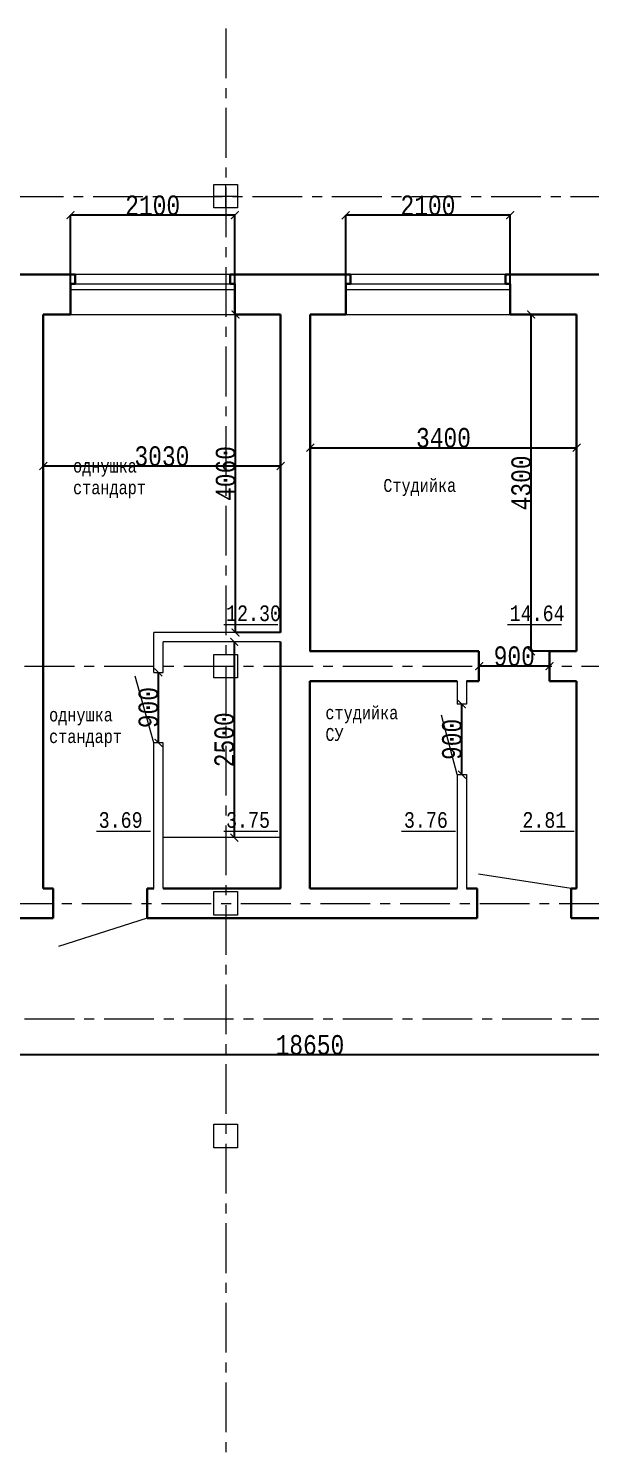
# Model space of a CAD drawing. Header units: millimetres. Extents: x -689206 to 4969298, y -1019800 to 703299.
# Drawn here: x 351458 to 358637, y 565053 to 583175 of the extents above; entities that cross this region are included whole.
import ezdxf

# ---------------------------------------------------------------- set-up
doc = ezdxf.new("R2010")
doc.units = ezdxf.units.MM
doc.linetypes.add('осеваяX2', pattern=[101.6, 63.5, -12.7, 12.7, -12.7])
for name, color, linetype, lineweight in [('несущие', 7, 'Continuous', 30), ('ОКНА', 250, 'Continuous', 20), ('РАЗМЕРЫ', 7, 'Continuous', 9), ('стены', 7, 'Continuous', 20)]:
    doc.layers.add(name, color=color, linetype=linetype, lineweight=lineweight)
doc.styles.add('Аннотативный', font='isocteur.ttf', dxfattribs={"width": 0.7, "height": 250})
doc.dimstyles.new('Аннотативный', dxfattribs={"dimscale": 0, "dimtxt": 250, "dimasz": 100, "dimexe": 1.25, "dimexo": 0.625, "dimtad": 1, "dimdec": 0, "dimtxsty": 'Аннотативный', "dimblk": 'ARCHTICK', "dimcen": 2.5, "dimadec": 0, "dimazin": 0, "dimtfac": 1, "dimtdec": 0, "dimtmove": 0, "dimatfit": 3, "dimfxl": 1, "dimarcsym": 0})

# ---------------------------------------------------------------- blocks, each defined once
blk = doc.blocks.new('_ArchTick')
at = {"color": 0, "linetype": 'ByBlock', "const_width": 0.15}
blk.add_lwpolyline([(-0.5, -0.5), (0.5, 0.5)], dxfattribs=at)
blk = doc.blocks.new('*D357')
at = {"layer": 'Defpoints', "color": 0, "lineweight": 20, "transparency": 16777216}
for p in [(351648, 577587), (354678, 577587), (354678, 577587)]:
    blk.add_point(p, dxfattribs=at)
at = {"layer": 'стены', "color": 0, "lineweight": -2, "transparency": 16777216}
for p, q in [((351648, 577587), (351648, 577588)), ((351648, 577587), (354678, 577587)), ((354678, 577587), (354678, 577588))]:
    blk.add_line(p, q, dxfattribs=at)
at = {"layer": 'стены', "color": 0, "lineweight": -2, "transparency": 16777216, "xscale": 100, "yscale": 100, "zscale": 100, "rotation": 180}
blk.add_blockref('_ArchTick', (351648, 577587), dxfattribs=at)
at = {"layer": 'стены', "color": 0, "lineweight": -2, "transparency": 16777216, "xscale": 100, "yscale": 100, "zscale": 100}
blk.add_blockref('_ArchTick', (354678, 577587), dxfattribs=at)
at = {"layer": 'стены', "color": 0, "transparency": 16777216, "insert": (353163, 577712), "char_height": 250, "attachment_point": 5, "style": 'Аннотативный'}
blk.add_mtext('3030', dxfattribs=at)
blk = doc.blocks.new('*D358')
at = {"layer": 'Defpoints', "color": 0, "lineweight": 20, "transparency": 16777216}
for p in [(354104, 579521), (354678, 579521), (354678, 575461)]:
    blk.add_point(p, dxfattribs=at)
at = {"layer": 'стены', "color": 0, "lineweight": -2, "transparency": 16777216}
for p, q in [((354677, 579521), (354103, 579521)), ((354104, 575461), (354104, 579521)), ((354677, 575461), (354103, 575461))]:
    blk.add_line(p, q, dxfattribs=at)
at = {"layer": 'стены', "color": 0, "lineweight": -2, "transparency": 16777216, "xscale": 100, "yscale": 100, "zscale": 100}
for p, rotation in [((354104, 579521), 90), ((354104, 575461), 270)]:
    blk.add_blockref('_ArchTick', p, dxfattribs=dict(at, rotation=rotation))
at = {"layer": 'стены', "color": 0, "transparency": 16777216, "insert": (353978, 577491), "char_height": 250, "attachment_point": 5, "rotation": 90, "style": 'Аннотативный'}
blk.add_mtext('4060', dxfattribs=at)
blk = doc.blocks.new('*D359')
at = {"layer": 'Defpoints', "color": 0, "lineweight": 20, "transparency": 16777216}
for p in [(354086, 575341), (354086, 572841), (354086, 572841)]:
    blk.add_point(p, dxfattribs=at)
at = {"layer": 'стены', "color": 0, "lineweight": -2, "transparency": 16777216}
for p, q in [((354086, 575341), (354086, 572841)), ((354087, 575341), (354087, 575341)), ((354087, 572841), (354087, 572841))]:
    blk.add_line(p, q, dxfattribs=at)
at = {"layer": 'стены', "color": 0, "lineweight": -2, "transparency": 16777216, "xscale": 100, "yscale": 100, "zscale": 100}
for p, rotation in [((354086, 575341), 90), ((354086, 572841), 270)]:
    blk.add_blockref('_ArchTick', p, dxfattribs=dict(at, rotation=rotation))
at = {"layer": 'стены', "color": 0, "transparency": 16777216, "insert": (353960, 574091), "char_height": 250, "attachment_point": 5, "rotation": 90, "style": 'Аннотативный'}
blk.add_mtext('2500', dxfattribs=at)
blk = doc.blocks.new('*D364')
at = {"layer": 'Defpoints', "color": 0, "lineweight": 20, "transparency": 16777216}
for p in [(355058, 577821), (358458, 577821), (358458, 577821)]:
    blk.add_point(p, dxfattribs=at)
at = {"layer": 'стены', "color": 0, "lineweight": -2, "transparency": 16777216}
for p, q in [((355058, 577821), (358458, 577821)), ((355058, 577820), (355058, 577819)), ((358458, 577821), (358458, 577822))]:
    blk.add_line(p, q, dxfattribs=at)
at = {"layer": 'стены', "color": 0, "lineweight": -2, "transparency": 16777216, "xscale": 100, "yscale": 100, "zscale": 100, "rotation": 180}
blk.add_blockref('_ArchTick', (355058, 577821), dxfattribs=at)
at = {"layer": 'стены', "color": 0, "lineweight": -2, "transparency": 16777216, "xscale": 100, "yscale": 100, "zscale": 100}
blk.add_blockref('_ArchTick', (358458, 577821), dxfattribs=at)
at = {"layer": 'стены', "color": 0, "transparency": 16777216, "insert": (356758, 577946), "char_height": 250, "attachment_point": 5, "style": 'Аннотативный'}
blk.add_mtext('3400', dxfattribs=at)
blk = doc.blocks.new('*D356')
at = {"layer": 'Defpoints', "color": 0, "lineweight": 20, "transparency": 16777216}
for p in [(357877, 579521), (358458, 579521), (358458, 575221)]:
    blk.add_point(p, dxfattribs=at)
at = {"layer": 'стены', "color": 0, "lineweight": -2, "transparency": 16777216}
for p, q in [((358457, 579521), (357876, 579521)), ((357877, 575221), (357877, 579521)), ((358457, 575221), (357876, 575221))]:
    blk.add_line(p, q, dxfattribs=at)
at = {"layer": 'стены', "color": 0, "lineweight": -2, "transparency": 16777216, "xscale": 100, "yscale": 100, "zscale": 100}
for p, rotation in [((357877, 579521), 90), ((357877, 575221), 270)]:
    blk.add_blockref('_ArchTick', p, dxfattribs=dict(at, rotation=rotation))
at = {"layer": 'стены', "color": 0, "transparency": 16777216, "insert": (357752, 577371), "char_height": 250, "attachment_point": 5, "rotation": 90, "style": 'Аннотативный'}
blk.add_mtext('4300', dxfattribs=at)
blk = doc.blocks.new('*D401')
at = {"layer": 'Defpoints', "color": 0, "lineweight": 20, "transparency": 16777216}
for p in [(357212, 575031), (357212, 575031), (358112, 575031)]:
    blk.add_point(p, dxfattribs=at)
at = {"layer": 'стены', "color": 0, "lineweight": -2, "transparency": 16777216}
for p, q in [((357212, 575032), (357212, 575033)), ((358112, 575031), (357212, 575031)), ((358112, 575032), (358112, 575033))]:
    blk.add_line(p, q, dxfattribs=at)
at = {"layer": 'стены', "color": 0, "lineweight": -2, "transparency": 16777216, "xscale": 100, "yscale": 100, "zscale": 100, "rotation": 180}
blk.add_blockref('_ArchTick', (357212, 575031), dxfattribs=at)
at = {"layer": 'стены', "color": 0, "lineweight": -2, "transparency": 16777216, "xscale": 100, "yscale": 100, "zscale": 100}
blk.add_blockref('_ArchTick', (358112, 575031), dxfattribs=at)
at = {"layer": 'стены', "color": 0, "transparency": 16777216, "insert": (357662, 575157), "char_height": 250, "attachment_point": 5, "style": 'Аннотативный'}
blk.add_mtext('900', dxfattribs=at)
blk = doc.blocks.new('*D402')
at = {"layer": 'Defpoints', "color": 0, "lineweight": 20, "transparency": 16777216}
for p in [(356993, 574546), (356993, 574546), (356993, 573646)]:
    blk.add_point(p, dxfattribs=at)
at = {"layer": 'стены', "color": 0, "lineweight": -2, "transparency": 16777216}
for p, q in [((356993, 573646), (356993, 574546)), ((356994, 574546), (356994, 574546)), ((356994, 573646), (356994, 573646))]:
    blk.add_line(p, q, dxfattribs=at)
at = {"layer": 'стены', "color": 0, "lineweight": -2, "transparency": 16777216, "xscale": 100, "yscale": 100, "zscale": 100}
for p, rotation in [((356993, 574546), 90), ((356993, 573646), 270)]:
    blk.add_blockref('_ArchTick', p, dxfattribs=dict(at, rotation=rotation))
at = {"layer": 'стены', "color": 0, "transparency": 16777216, "insert": (356867, 574096), "char_height": 250, "attachment_point": 5, "rotation": 90, "style": 'Аннотативный'}
blk.add_mtext('900', dxfattribs=at)
blk = doc.blocks.new('*D403')
at = {"layer": 'Defpoints', "color": 0, "lineweight": 20, "transparency": 16777216}
for p in [(353118, 574952), (353118, 574952), (353118, 574052)]:
    blk.add_point(p, dxfattribs=at)
at = {"layer": 'стены', "color": 0, "lineweight": -2, "transparency": 16777216}
for p, q in [((353118, 574052), (353118, 574952)), ((353119, 574952), (353119, 574952)), ((353119, 574052), (353119, 574052))]:
    blk.add_line(p, q, dxfattribs=at)
at = {"layer": 'стены', "color": 0, "lineweight": -2, "transparency": 16777216, "xscale": 100, "yscale": 100, "zscale": 100}
for p, rotation in [((353118, 574952), 90), ((353118, 574052), 270)]:
    blk.add_blockref('_ArchTick', p, dxfattribs=dict(at, rotation=rotation))
at = {"layer": 'стены', "color": 0, "transparency": 16777216, "insert": (352992, 574502), "char_height": 250, "attachment_point": 5, "rotation": 90, "style": 'Аннотативный'}
blk.add_mtext('900', dxfattribs=at)
blk = doc.blocks.new('*D472')
at = {"layer": 'Defpoints', "color": 0, "linetype": 'ByBlock', "lineweight": 20, "transparency": 16777216}
for p in [(351995, 580789), (351995, 579521), (354095, 579521)]:
    blk.add_point(p, dxfattribs=at)
at = {"layer": 'РАЗМЕРЫ', "color": 0, "linetype": 'ByBlock', "lineweight": -2, "transparency": 16777216}
for p, q in [((351995, 579522), (351995, 580790)), ((354095, 580789), (351995, 580789)), ((354095, 579522), (354095, 580790))]:
    blk.add_line(p, q, dxfattribs=at)
at = {"layer": 'РАЗМЕРЫ', "color": 0, "linetype": 'ByBlock', "lineweight": -2, "transparency": 16777216, "xscale": 100, "yscale": 100, "zscale": 100, "rotation": 180}
blk.add_blockref('_ArchTick', (351995, 580789), dxfattribs=at)
at = {"layer": 'РАЗМЕРЫ', "color": 0, "linetype": 'ByBlock', "lineweight": -2, "transparency": 16777216, "xscale": 100, "yscale": 100, "zscale": 100}
blk.add_blockref('_ArchTick', (354095, 580789), dxfattribs=at)
at = {"layer": 'РАЗМЕРЫ', "color": 0, "linetype": 'ByBlock', "lineweight": 13, "transparency": 16777216, "insert": (353045, 580914), "char_height": 250, "attachment_point": 5, "style": 'Аннотативный'}
blk.add_mtext('2100', dxfattribs=at)
blk = doc.blocks.new('*D475')
at = {"layer": 'Defpoints', "color": 0, "linetype": 'ByBlock', "lineweight": 20, "transparency": 16777216}
for p in [(355510, 580789), (355510, 579521), (357610, 579521)]:
    blk.add_point(p, dxfattribs=at)
at = {"layer": 'РАЗМЕРЫ', "color": 0, "linetype": 'ByBlock', "lineweight": -2, "transparency": 16777216}
for p, q in [((355510, 579522), (355510, 580790)), ((357610, 580789), (355510, 580789)), ((357610, 579522), (357610, 580790))]:
    blk.add_line(p, q, dxfattribs=at)
at = {"layer": 'РАЗМЕРЫ', "color": 0, "linetype": 'ByBlock', "lineweight": -2, "transparency": 16777216, "xscale": 100, "yscale": 100, "zscale": 100, "rotation": 180}
blk.add_blockref('_ArchTick', (355510, 580789), dxfattribs=at)
at = {"layer": 'РАЗМЕРЫ', "color": 0, "linetype": 'ByBlock', "lineweight": -2, "transparency": 16777216, "xscale": 100, "yscale": 100, "zscale": 100}
blk.add_blockref('_ArchTick', (357610, 580789), dxfattribs=at)
at = {"layer": 'РАЗМЕРЫ', "color": 0, "linetype": 'ByBlock', "lineweight": 13, "transparency": 16777216, "insert": (356560, 580914), "char_height": 250, "attachment_point": 5, "style": 'Аннотативный'}
blk.add_mtext('2100', dxfattribs=at)
blk = doc.blocks.new('*D479')
at = {"layer": 'Defpoints', "color": 0, "linetype": 'ByBlock', "lineweight": 20, "transparency": 16777216}
for p in [(345728, 570070), (345728, 570069), (364378, 570070)]:
    blk.add_point(p, dxfattribs=at)
at = {"layer": 'РАЗМЕРЫ', "color": 0, "linetype": 'ByBlock', "lineweight": -2, "transparency": 16777216}
for p, q in [((345728, 570069), (345728, 570068)), ((364378, 570069), (345728, 570069)), ((364378, 570069), (364378, 570068))]:
    blk.add_line(p, q, dxfattribs=at)
at = {"layer": 'РАЗМЕРЫ', "color": 0, "linetype": 'ByBlock', "lineweight": -2, "transparency": 16777216, "xscale": 100, "yscale": 100, "zscale": 100, "rotation": 180}
blk.add_blockref('_ArchTick', (345728, 570069), dxfattribs=at)
at = {"layer": 'РАЗМЕРЫ', "color": 0, "linetype": 'ByBlock', "lineweight": -2, "transparency": 16777216, "xscale": 100, "yscale": 100, "zscale": 100}
blk.add_blockref('_ArchTick', (364378, 570069), dxfattribs=at)
at = {"layer": 'РАЗМЕРЫ', "color": 0, "linetype": 'ByBlock', "lineweight": 25, "transparency": 16777216, "insert": (355053, 570194), "char_height": 250, "attachment_point": 5, "style": 'Аннотативный'}
blk.add_mtext('18650', dxfattribs=at)

msp = doc.modelspace()

# ---------------------------------------------------------------- linework, layer by layer
at = {"layer": 'несущие', "color": 0}
for p, q in [((358458.1, 572841.4), (358458.1, 572191.9)), ((351648.1, 572191.9), (351776.5, 572191.9)), ((351776.5, 572191.9), (351776.5, 571811.9)), ((352976.5, 572191.9), (353058.1, 572191.9)), ((353178.1, 572191.9), (354678.1, 572191.9)), ((355053.1, 572191.9), (356933.1, 572191.9)), ((357053.1, 572191.9), (357187.9, 572191.9)), ((357187.9, 572191.9), (357187.9, 571811.9)), ((358387.9, 572191.9), (358458.1, 572191.9)), ((358387.9, 572191.9), (358387.9, 571811.9))]:
    msp.add_line(p, q, dxfattribs=at)
at = {"layer": 'ОКНА'}
for p, q in [((352054.6, 579911.4), (354034.6, 579911.4)), ((355569.9, 579911.4), (357549.9, 579911.4)), ((351994.6, 579841.4), (354094.6, 579841.4)), ((355509.9, 579841.4), (357609.9, 579841.4))]:
    msp.add_line(p, q, dxfattribs=at)
at = {"layer": 'РАЗМЕРЫ', "lineweight": 30}
for p, q in [((351994.6, 579911.4), (352054.6, 579911.4)), ((352054.6, 579911.4), (352054.6, 580031.4)), ((352054.6, 580031.4), (352054.6, 579911.4)), ((354034.6, 579911.4), (354034.6, 580031.4)), ((354094.6, 579911.4), (354034.6, 579911.4)), ((355509.9, 579911.4), (355569.9, 579911.4)), ((355569.9, 579911.4), (355569.9, 580031.4)), ((355569.9, 580031.4), (355569.9, 579911.4)), ((357549.9, 579911.4), (357549.9, 580031.4)), ((357609.9, 579911.4), (357549.9, 579911.4))]:
    msp.add_line(p, q, dxfattribs=at)
at = {"layer": 'РАЗМЕРЫ'}
for p, q in [((354034.6, 580031.4), (352054.6, 580031.4)), ((357549.9, 580031.4), (355569.9, 580031.4)), ((351994.6, 579521.4), (354103.9, 579521.4)), ((355509.9, 579521.4), (357609.9, 579521.4))]:
    msp.add_line(p, q, dxfattribs=at)
at = {"layer": 'РАЗМЕРЫ', "color": 114, "true_color": 0x139b48}
for p, q in [((353952.8, 575563.5), (354642.1, 575563.5)), ((357574.6, 575563.5), (358263.8, 575563.5)), ((352326.4, 572924.3), (353015.6, 572924.3)), ((353952.8, 572924.3), (354642.1, 572924.3)), ((356224, 572924.3), (356913.2, 572924.3)), ((357736.5, 572924.3), (358425.8, 572924.3))]:
    msp.add_line(p, q, dxfattribs=at)
at = {"layer": 'РАЗМЕРЫ', "linetype": 'ByBlock', "lineweight": 20}
msp.add_line((358387.9, 572191.9), (357205.8, 572373.9), dxfattribs=at)
at = {"layer": 'стены', "color": 1, "linetype": 'осеваяX2', "lineweight": 15, "ltscale": 10}
for p, q in [((353978, 583174.8), (353978, 575181.4)), ((347206.1, 581029.3), (396128, 581029.3)), ((323978, 575029.3), (396128, 575029.3)), ((353978, 575029.3), (353978, 539027.3)), ((323692.4, 572001.9), (395842.4, 572001.9)), ((323978, 570529.3), (396128, 570529.3))]:
    msp.add_line(p, q, dxfattribs=at)
at = {"layer": 'стены'}
for p, q in [((353978, 580881.4), (353978, 581181.4)), ((353828, 581031.4), (354128, 581031.4)), ((353058.1, 574951.5), (353058.1, 575461.4)), ((354678.1, 575461.4), (353058.1, 575461.4)), ((353058.1, 574951.5), (353058.1, 575338.6)), ((353178.1, 574951.5), (353178.1, 575341.4)), ((354678.1, 575341.4), (353178.1, 575341.4)), ((354678.1, 575029.3), (354678.1, 575021.4)), ((353058.1, 574051.5), (352821.9, 574901.4)), ((353058.1, 574951.5), (353178.1, 574951.5)), ((355053.1, 574841.4), (356933.1, 574841.4)), ((356933.1, 574841.4), (356933.1, 574546.1)), ((357053.1, 574841.4), (357053.1, 574546.1)), ((357053.1, 574546.1), (356933.1, 574546.1)), ((356933.1, 573646.1), (356733.6, 574404.6)), ((353058.1, 572191.9), (353058.1, 574051.5)), ((353178.1, 574051.5), (353058.1, 574051.5)), ((353178.1, 572191.9), (353178.1, 574051.5)), ((356933.1, 573646.1), (356933.1, 572191.9)), ((356933.1, 573646.1), (357053.1, 573646.1)), ((357053.1, 573646.1), (357053.1, 572191.9)), ((354678.1, 572841.4), (353178.1, 572841.4)), ((352976.5, 571811.9), (351841.1, 571451.8))]:
    msp.add_line(p, q, dxfattribs=at)
at = {"layer": 'стены', "lineweight": 30}
for p, q in [((351138.1, 580031.4), (352054.6, 580031.4)), ((351994.6, 579521.4), (351994.6, 579911.4)), ((354034.6, 580031.4), (355569.9, 580031.4)), ((354094.6, 579911.4), (354094.6, 579521.4)), ((355509.9, 579521.4), (355509.9, 579911.4)), ((357549.9, 580031.4), (358608.1, 580031.4)), ((357609.9, 579911.4), (357609.9, 579521.4)), ((358608.1, 580031.4), (358968.1, 580031.4)), ((351648.1, 579521.4), (351648.1, 572191.9)), ((351648.1, 579521.4), (351994.6, 579521.4)), ((354094.6, 579521.4), (354678.1, 579521.4)), ((354678.1, 579521.4), (354678.1, 575461.4)), ((355058.1, 579521.4), (355509.9, 579521.4)), ((355058.1, 579521.4), (355058.1, 575221.4)), ((357609.9, 579521.4), (358458.1, 579521.4)), ((358458.1, 575221.4), (358458.1, 579521.4)), ((354678.1, 575341.4), (354678.1, 572841.4)), ((354678.1, 572191.9), (354678.1, 575341.4)), ((355053.1, 575221.4), (357211.7, 575221.4)), ((357211.7, 575221.4), (357211.7, 574841.4)), ((358111.7, 575221.4), (358458.1, 575221.4)), ((358111.7, 574841.4), (358111.7, 575221.4)), ((355053.1, 574841.4), (355053.1, 572191.9)), ((355053.1, 574841.4), (356933.1, 574841.4)), ((357053.1, 574841.4), (357211.7, 574841.4)), ((358111.7, 574841.4), (358458.1, 574841.4)), ((358458.1, 572841.4), (358458.1, 574841.4)), ((352976.5, 571811.9), (352976.5, 572191.9)), ((351146.8, 571811.9), (351776.5, 571811.9)), ((352976.5, 571811.9), (357187.9, 571811.9)), ((358387.9, 571811.9), (358906, 571811.9))]:
    msp.add_line(p, q, dxfattribs=at)
at = {"layer": 'стены', "color": 240, "true_color": 0xed1f24}
for points in [[(353828, 581181.4), (354128, 581181.4), (354128, 580881.4), (353828, 580881.4)], [(353828, 575181.4), (354128, 575181.4), (354128, 574881.4), (353828, 574881.4)], [(353828, 572151.9), (354128, 572151.9), (354128, 571851.9), (353828, 571851.9)], [(353828, 569181.4), (354128, 569181.4), (354128, 568881.4), (353828, 568881.4)]]:
    msp.add_lwpolyline(points, close=True, dxfattribs=at)

# ---------------------------------------------------------------- texts
at = {"char_height": 165.8, "width": 766.271, "attachment_point": 1, "style": 'Аннотативный'}
for s, insert in [('однушка \\Pстандарт', (352028.6, 577668.9)), ('Студийка', (355989.8, 577421.3)), ('студийка\\PСУ', (355250.7, 574518.6)), ('однушка \\Pстандарт', (351722.5, 574491.7))]:
    msp.add_mtext(s, dxfattribs=dict(at, insert=insert))
at = {"layer": 'РАЗМЕРЫ', "color": 114, "true_color": 0x139b48, "char_height": 200, "width": 656.117, "attachment_point": 1, "style": 'Аннотативный'}
for s, insert in [('12.30', (353982.1, 575806.3)), ('14.64', (357603.8, 575806.3)), ('3.69', (352355.7, 573167.1)), ('3.75', (353982.1, 573167.1)), ('3.76', (356253.2, 573167.1)), ('2.81', (357765.8, 573167.1))]:
    msp.add_mtext(s, dxfattribs=dict(at, insert=insert))

# ---------------------------------------------------------------- dimensions: what is measured, and where the dimension line sits
at = {"layer": 'РАЗМЕРЫ', "linetype": 'ByBlock', "lineweight": 13}
for base, p1, p2, picture, middle in [((351994.6, 580788.7), (354094.6, 579521.4), (351994.6, 579521.4), '*D472', (353044.6, 580914.3)), ((355509.9, 580788.7), (357609.9, 579521.4), (355509.9, 579521.4), '*D475', (356559.9, 580914.3))]:
    dim = msp.add_linear_dim(base=base, p1=p1, p2=p2, dimstyle='Аннотативный', dxfattribs=at)
    dim.commit()
    dim.dimension.update_dxf_attribs({"geometry": picture, "text_midpoint": middle})
at = {"layer": 'РАЗМЕРЫ', "linetype": 'ByBlock', "lineweight": 25}
dim = msp.add_linear_dim(base=(345728, 570068.9), p1=(364377.8, 570069.7), p2=(345728, 570069.7), dimstyle='Аннотативный', dxfattribs=at)
dim.commit()
dim.dimension.update_dxf_attribs({"geometry": '*D479', "text_midpoint": (355052.9, 570194.5)})
at = {"layer": 'стены'}
for p1, p2, distance, picture, middle in [((354678.1, 575461.4), (354678.1, 579521.4), 574.1, '*D358', (353978.3, 577491.4)), ((358458.1, 575221.4), (358458.1, 579521.4), 580.9, '*D356', (357751.6, 577371.4)), ((355058.1, 577820.6), (358458.1, 577820.6), 0, '*D364', (356758.1, 577946.2)), ((351648.1, 577586.5), (354678.1, 577586.5), 0, '*D357', (353163.1, 577712.1)), ((354086.1, 575341.4), (354086.1, 572841.4), 0, '*D359', (353960.4, 574091.4)), ((358111.7, 575031.4), (357211.7, 575031.4), 0, '*D401', (357661.7, 575157)), ((353118.1, 574051.5), (353118.1, 574951.5), 0, '*D403', (352992.5, 574501.5)), ((356993.1, 573646.1), (356993.1, 574546.1), 0, '*D402', (356867.5, 574096.1))]:
    dim = msp.add_aligned_dim(p1=p1, p2=p2, distance=distance, dimstyle='Аннотативный', dxfattribs=at)
    dim.commit()
    dim.dimension.update_dxf_attribs({"geometry": picture, "text_midpoint": middle})

doc.saveas('drawing.dxf')
